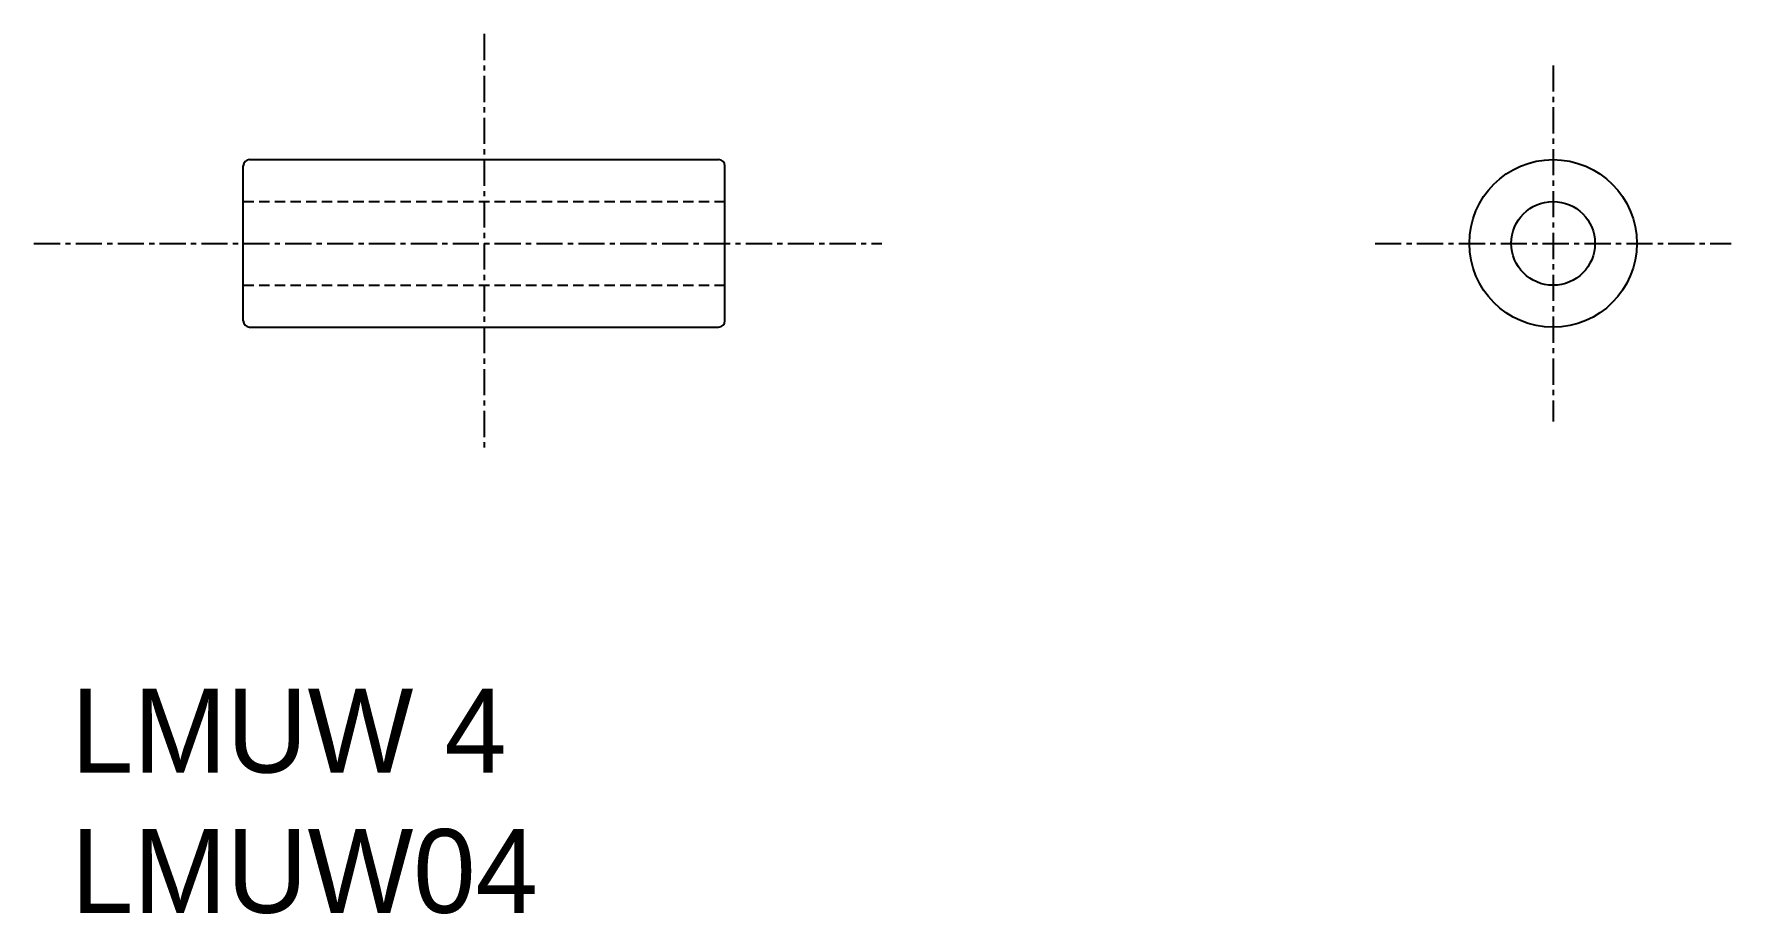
# Model space of a CAD drawing. Extents: x 285.3 to 366.4, y 245.2 to 287.3.
import ezdxf

# ---------------------------------------------------------------- set-up
doc = ezdxf.new("R2010")
doc.units = 0
doc.linetypes.add('CENTER', pattern=[2, 1.25, -0.25, 0.25, -0.25])
doc.linetypes.add('DASHED', pattern=[0.75, 0.5, -0.25])
doc.layers.get('0').update_dxf_attribs({"linetype": 'CONTINUOUS'})
doc.layers.add('CENTER', color=1, linetype='CENTER')

msp = doc.modelspace()

# ---------------------------------------------------------------- linework, layer by layer
at = {"color": 7, "linetype": 'CONTINUOUS'}
for p, q in [((295.32, 273.555), (295.32, 280.955)), ((295.62, 281.255), (318.02, 281.255)), ((318.32, 273.555), (318.32, 280.955)), ((295.62, 273.255), (318.02, 273.255))]:
    msp.add_line(p, q, dxfattribs=at)
at = {"color": 3, "linetype": 'DASHED'}
for p, q in [((295.32, 279.255), (318.32, 279.255)), ((295.32, 275.255), (318.32, 275.255))]:
    msp.add_line(p, q, dxfattribs=at)
at = {"color": 7, "linetype": 'CONTINUOUS'}
for radius in [4, 2]:
    msp.add_circle((357.874, 277.255), radius, dxfattribs=at)
for centre, start, end in [((295.62, 280.955), 90, 180), ((318.02, 280.955), 0, 90), ((295.62, 273.555), 180, 270), ((318.02, 273.555), 270, 0)]:
    msp.add_arc(centre, 0.3, start, end, dxfattribs=at)
at = {"layer": 'CENTER', "color": 1, "linetype": 'CENTER'}
for p, q in [((306.82, 287.255), (306.82, 267.255)), ((357.874, 285.755), (357.874, 268.755)), ((285.32, 277.255), (325.82, 277.255)), ((349.374, 277.255), (366.374, 277.255))]:
    msp.add_line(p, q, dxfattribs=at)

# ---------------------------------------------------------------- texts
at = {"color": 7, "linetype": 'CONTINUOUS'}
for s, p in [('LMUW 4', (287.096, 251.983)), ('LMUW04', (287.096, 245.285))]:
    msp.add_text(s, height=4, dxfattribs=at).set_placement(p)

doc.saveas('drawing.dxf')
